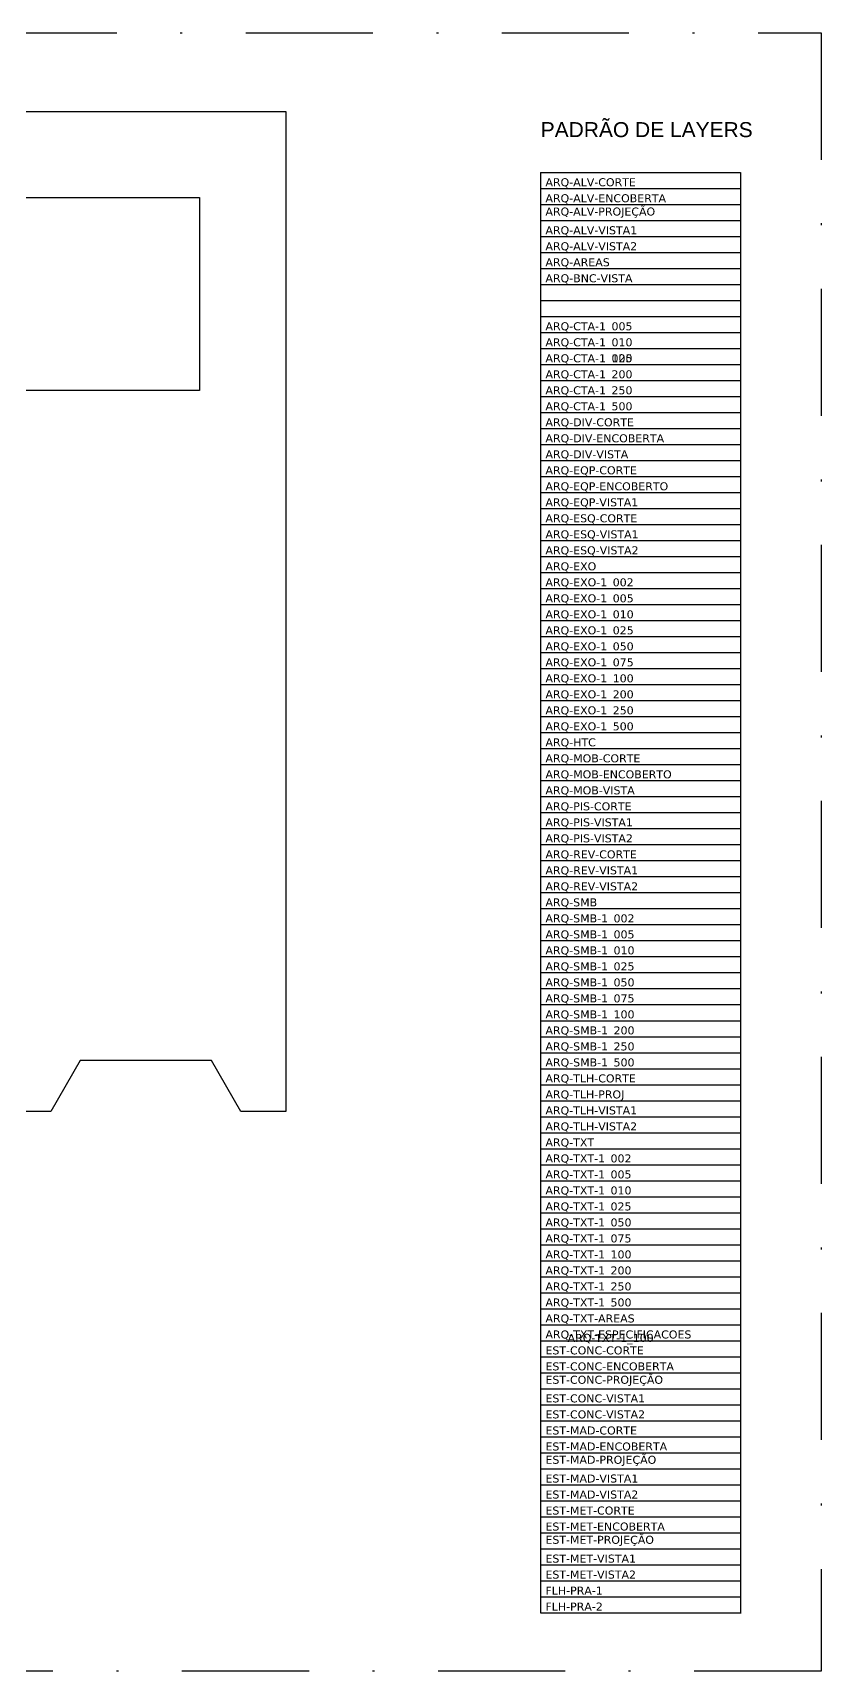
# Model space of a CAD drawing. Extents: x 12 to 194, y 116 to 198.
# Drawn here: x 154.8 to 194.2, y 116 to 197.9 of the extents above; entities that cross this region are included whole.
import ezdxf

# ---------------------------------------------------------------- set-up
doc = ezdxf.new("R2010")
doc.units = 0
doc.header["$LTSCALE"] = 0.005
for name, pattern in [('C5', [60, 50, -5, 0, -5]), ('CONTINU', [0]), ('DASHDOT', [25.4, 12.7, -6.35, 0, -6.35]), ('HIDDEN', [9.525, 6.35, -3.175]), ('TRAÇO-2PTOS_P', [0.625, 0.25, -0.125, 0, -0.125, 0, -0.125])]:
    doc.linetypes.add(name, pattern=pattern)
doc.layers.get('0').update_dxf_attribs({"linetype": 'CONTINUOUS'})
for name, color, linetype in [('A-01', 1, 'CONTINUOUS'), ('ARQ-ALV-CORTE', 5, 'CONTINUOUS'), ('ARQ-ALV-ENCOBERTA', 8, 'CONTINUOUS'), ('ARQ-ALV-PROJEÇÃO', 8, 'CONTINUOUS'), ('ARQ-ALV-VISTA1', 2, 'CONTINUOUS'), ('ARQ-ALV-VISTA2', 2, 'CONTINUOUS'), ('ARQ-AREAS', 7, 'CONTINUOUS'), ('ARQ-BNC-VISTA', 1, 'CONTINUOUS'), ('ARQ-CTA-1_005', 1, 'C5'), ('ARQ-CTA-1_010', 1, 'C5'), ('ARQ-CTA-1_025', 1, 'CONTINUOUS'), ('ARQ-CTA-1_100', 1, 'CONTINUOUS'), ('ARQ-CTA-1_200', 1, 'C5'), ('ARQ-CTA-1_250', 1, 'CONTINUOUS'), ('ARQ-CTA-1_500', 1, 'CONTINUOUS'), ('ARQ-DIV-CORTE', 2, 'CONTINUOUS'), ('ARQ-DIV-ENCOBERTA', 8, 'CONTINUOUS'), ('ARQ-DIV-VISTA', 1, 'CONTINUOUS'), ('ARQ-EQP-CORTE', 2, 'CONTINUOUS'), ('ARQ-EQP-ENCOBERTO', 8, 'CONTINUOUS'), ('ARQ-EQP-VISTA', 1, 'CONTINUOUS'), ('ARQ-ESQ-CORTE', 3, 'CONTINUOUS'), ('ARQ-ESQ-VISTA1', 2, 'CONTINUOUS'), ('ARQ-ESQ-VISTA2', 1, 'CONTINUOUS'), ('ARQ-EXO', 251, 'C5'), ('ARQ-EXO-1_002', 251, 'C5'), ('ARQ-EXO-1_005', 251, 'C5'), ('ARQ-EXO-1_010', 251, 'C5'), ('ARQ-EXO-1_025', 251, 'C5'), ('ARQ-EXO-1_050', 251, 'C5'), ('ARQ-EXO-1_100', 251, 'C5'), ('ARQ-EXO-1_200', 251, 'C5'), ('ARQ-EXO-1_250', 251, 'C5'), ('ARQ-EXO-1_500', 251, 'C5'), ('ARQ-HTC', 9, 'CONTINUOUS'), ('ARQ-MOB-CORTE', 2, 'CONTINUOUS'), ('ARQ-MOB-ENCOBERTO', 8, 'HIDDEN'), ('ARQ-MOB-VISTA', 1, 'CONTINU'), ('ARQ-PIS-CORTE', 2, 'CONTINUOUS'), ('ARQ-PIS-VISTA1', 1, 'CONTINUOUS'), ('ARQ-PIS-VISTA2', 2, 'CONTINUOUS'), ('ARQ-REV-CORTE', 3, 'CONTINUOUS'), ('ARQ-REV-VISTA1', 30, 'CONTINUOUS'), ('ARQ-REV-VISTA2', 30, 'CONTINUOUS'), ('ARQ-SMB', 1, 'CONTINUOUS'), ('ARQ-SMB-1_002', 1, 'CONTINUOUS'), ('ARQ-SMB-1_005', 1, 'CONTINU'), ('ARQ-SMB-1_010', 1, 'CONTINUOUS'), ('ARQ-SMB-1_025', 1, 'CONTINUOUS'), ('ARQ-SMB-1_050', 1, 'CONTINUOUS'), ('ARQ-SMB-1_100', 1, 'CONTINUOUS'), ('ARQ-SMB-1_200', 1, 'CONTINUOUS'), ('ARQ-SMB-1_250', 1, 'CONTINUOUS'), ('ARQ-SMB-1_500', 1, 'CONTINUOUS'), ('ARQ-TLH-CORTE', 4, 'CONTINUOUS'), ('ARQ-TLH-PROJ', 8, 'TRAÇO-2PTOS_P'), ('ARQ-TLH-VISTA1', 2, 'CONTINUOUS'), ('ARQ-TLH-VISTA2', 1, 'CONTINUOUS'), ('ARQ-TXT', 2, 'CONTINUOUS'), ('ARQ-TXT-1_002', 2, 'CONTINUOUS'), ('ARQ-TXT-1_005', 2, 'CONTINUOUS'), ('ARQ-TXT-1_010', 2, 'CONTINUOUS'), ('ARQ-TXT-1_025', 6, 'CONTINUOUS'), ('ARQ-TXT-1_050', 2, 'CONTINUOUS'), ('ARQ-TXT-1_075', 2, 'CONTINUOUS'), ('ARQ-TXT-1_100', 2, 'CONTINUOUS'), ('ARQ-TXT-1_200', 2, 'CONTINUOUS'), ('ARQ-TXT-1_250', 2, 'CONTINUOUS'), ('ARQ-TXT-1_500', 2, 'CONTINUOUS'), ('ARQ-TXT-AREAS', 2, 'CONTINUOUS'), ('ARQ-TXT-ESPECIFICACOES', 2, 'CONTINUOUS'), ('EST-CONC-CORTE', 6, 'CONTINUOUS'), ('EST-CONC-ENCOBERTA', 9, 'CONTINUOUS'), ('EST-CONC-PROJEÇÃO', 252, 'CONTINUOUS'), ('EST-CONC-VISTA1', 3, 'CONTINUOUS'), ('EST-CONC-VISTA2', 2, 'CONTINUOUS'), ('EST-MAD-CORTE', 4, 'CONTINUOUS'), ('EST-MAD-ENCOBERTA', 9, 'CONTINUOUS'), ('EST-MAD-PROJEÇÃO', 251, 'CONTINUOUS'), ('EST-MAD-VISTA1', 2, 'CONTINUOUS'), ('EST-MAD-VISTA2', 1, 'CONTINUOUS'), ('EST-MET-CORTE', 5, 'CONTINUOUS'), ('EST-MET-ENCOBERTA', 9, 'CONTINUOUS'), ('EST-MET-PROJEÇÃO', 253, 'CONTINUOUS'), ('EST-MET-VISTA1', 1, 'CONTINUOUS'), ('EST-MET-VISTA2', 8, 'CONTINUOUS'), ('FLH-PRA-01', 1, 'CONTINUOUS'), ('FLH-PRA-02', 6, 'CONTINUOUS')]:
    doc.layers.add(name, color=color, linetype=linetype)
doc.styles.add('ESC-50-A20', font='arial.ttf', dxfattribs={"height": 0.1})
doc.styles.get("Standard").update_dxf_attribs({"font": 'simplex.shx'})

msp = doc.modelspace()

# ---------------------------------------------------------------- linework, layer by layer
at = {"color": 251}
for p, q in [((180.166, 190.9), (190.166, 190.9)), ((180.166, 190.9), (180.166, 118.9)), ((190.166, 190.9), (190.166, 118.867)), ((180.166, 190.1), (190.166, 190.1)), ((180.166, 189.3), (190.166, 189.3)), ((180.166, 188.5), (190.166, 188.5)), ((180.166, 187.7), (190.166, 187.7)), ((180.166, 186.9), (190.166, 186.9)), ((180.166, 186.1), (190.166, 186.1)), ((180.166, 185.3), (190.166, 185.3)), ((180.166, 184.5), (190.166, 184.5)), ((180.166, 183.7), (190.166, 183.7)), ((180.166, 182.9), (190.166, 182.9)), ((180.166, 182.1), (190.166, 182.1)), ((180.166, 181.3), (190.166, 181.3)), ((180.166, 180.5), (190.166, 180.5)), ((180.166, 179.7), (190.166, 179.7)), ((180.166, 178.9), (190.166, 178.9)), ((180.166, 178.1), (190.166, 178.1)), ((180.166, 177.3), (190.166, 177.3)), ((180.166, 176.5), (190.166, 176.5)), ((180.166, 175.7), (190.166, 175.7)), ((180.166, 174.9), (190.166, 174.9)), ((180.166, 174.1), (190.166, 174.1)), ((180.166, 173.3), (190.166, 173.3)), ((180.166, 172.5), (190.166, 172.5)), ((180.166, 171.7), (190.166, 171.7)), ((180.166, 170.9), (190.166, 170.9)), ((180.166, 170.1), (190.166, 170.1)), ((180.166, 169.3), (190.166, 169.3)), ((180.166, 168.5), (190.166, 168.5)), ((180.166, 167.7), (190.166, 167.7)), ((180.166, 166.9), (190.166, 166.9)), ((180.166, 166.1), (190.166, 166.1)), ((180.166, 165.3), (190.166, 165.3)), ((180.166, 164.5), (190.166, 164.5)), ((180.166, 163.7), (190.166, 163.7)), ((180.166, 162.9), (190.166, 162.9)), ((180.166, 162.1), (190.166, 162.1)), ((180.166, 161.3), (190.166, 161.3)), ((180.166, 160.5), (190.166, 160.5)), ((180.166, 159.7), (190.166, 159.7)), ((180.166, 158.9), (190.166, 158.9)), ((180.166, 158.1), (190.166, 158.1)), ((180.166, 157.3), (190.166, 157.3)), ((180.166, 156.5), (190.166, 156.5)), ((180.166, 155.7), (190.166, 155.7)), ((180.166, 154.9), (190.166, 154.9)), ((180.166, 154.1), (190.166, 154.1)), ((180.166, 153.3), (190.166, 153.3)), ((180.166, 152.5), (190.166, 152.5)), ((180.166, 151.7), (190.166, 151.7)), ((180.166, 150.9), (190.166, 150.9)), ((180.166, 150.1), (190.166, 150.1)), ((180.166, 149.3), (190.166, 149.3)), ((180.166, 148.5), (190.166, 148.5)), ((180.166, 147.7), (190.166, 147.7)), ((180.166, 146.9), (190.166, 146.9)), ((180.166, 146.1), (190.166, 146.1)), ((180.166, 145.3), (190.166, 145.3)), ((180.166, 144.5), (190.166, 144.5)), ((180.166, 143.7), (190.166, 143.7)), ((180.166, 142.9), (190.166, 142.9)), ((180.166, 142.1), (190.166, 142.1)), ((180.166, 141.3), (190.166, 141.3)), ((180.166, 140.5), (190.166, 140.5)), ((180.166, 139.7), (190.166, 139.7)), ((180.166, 138.9), (190.166, 138.9)), ((180.166, 138.1), (190.166, 138.1)), ((180.166, 137.3), (190.166, 137.3)), ((180.166, 136.5), (190.166, 136.5)), ((180.166, 135.7), (190.166, 135.7)), ((180.166, 134.9), (190.166, 134.9)), ((180.166, 134.1), (190.166, 134.1)), ((180.166, 133.3), (190.166, 133.3)), ((180.166, 132.5), (190.166, 132.5)), ((180.166, 131.7), (190.166, 131.7)), ((180.166, 130.9), (190.166, 130.9)), ((180.166, 130.1), (190.166, 130.1)), ((180.166, 129.3), (190.166, 129.3)), ((180.166, 128.5), (190.166, 128.5)), ((180.166, 127.7), (190.166, 127.7)), ((180.166, 126.9), (190.166, 126.9)), ((180.166, 126.1), (190.166, 126.1)), ((180.166, 125.3), (190.166, 125.3)), ((180.166, 124.5), (190.166, 124.5)), ((180.166, 123.7), (190.166, 123.7)), ((180.166, 122.9), (190.166, 122.9)), ((180.166, 122.1), (190.166, 122.1)), ((180.166, 121.3), (190.166, 121.3)), ((180.166, 120.5), (190.166, 120.5)), ((180.166, 119.7), (190.166, 119.7)), ((180.166, 118.9), (190.166, 118.9))]:
    msp.add_line(p, q, dxfattribs=at)
at = {"linetype": 'DASHDOT', "ltscale": 100}
msp.add_lwpolyline([(11.841, 197.887), (194.2, 197.887), (194.2, 115.977), (11.841, 115.977)], close=True, dxfattribs=at)
at = {"layer": 'A-01', "color": 3}
msp.add_lwpolyline([(127.691, 143.959), (87.441, 143.959), (87.441, 193.959), (167.441, 193.959), (167.441, 143.959), (165.191, 143.959), (163.72, 146.506), (157.162, 146.506), (155.691, 143.959), (139.591, 143.959), (138.12, 146.506), (129.162, 146.506), (127.691, 143.959)], dxfattribs=at)
msp.add_lwpolyline([(104.13, 189.659), (163.13, 189.659), (163.13, 180.009), (104.13, 180.009)], close=True, dxfattribs=at)

# ---------------------------------------------------------------- texts
at = {"layer": 'ARQ-ALV-CORTE', "insert": (180.416, 190.614), "char_height": 0.4, "attachment_point": 1}
msp.add_mtext_dynamic_manual_height_columns('{\\fVerdana|b0|i0|c0|p34;ARQ-ALV-CORTE}', width=14.41568, gutter_width=12.5, heights=[0], dxfattribs=at)
at = {"layer": 'ARQ-ALV-ENCOBERTA', "insert": (180.416, 189.814), "char_height": 0.4, "attachment_point": 1}
msp.add_mtext_dynamic_manual_height_columns('{\\fVerdana|b0|i0|c0|p34;ARQ-ALV-ENCOBERTA}', width=14.41568, gutter_width=12.5, heights=[0], dxfattribs=at)
at = {"layer": 'ARQ-ALV-PROJEÇÃO', "insert": (180.416, 189.149), "char_height": 0.4, "attachment_point": 1}
msp.add_mtext_dynamic_manual_height_columns('{\\fVerdana|b0|i0|c0|p34;ARQ-ALV-PROJEÇÃO}', width=14.41568, gutter_width=12.5, heights=[0], dxfattribs=at)
at = {"layer": 'ARQ-ALV-VISTA1', "insert": (180.416, 188.214), "char_height": 0.4, "attachment_point": 1}
msp.add_mtext_dynamic_manual_height_columns('{\\fVerdana|b0|i0|c0|p34;ARQ-ALV-VISTA1}', width=14.41568, gutter_width=12.5, heights=[0], dxfattribs=at)
at = {"layer": 'ARQ-ALV-VISTA2', "insert": (180.416, 187.414), "char_height": 0.4, "attachment_point": 1}
msp.add_mtext_dynamic_manual_height_columns('{\\fVerdana|b0|i0|c0|p34;ARQ-ALV-VISTA2}', width=14.41568, gutter_width=12.5, heights=[0], dxfattribs=at)
at = {"layer": 'ARQ-AREAS', "insert": (180.416, 186.614), "char_height": 0.4, "attachment_point": 1}
msp.add_mtext_dynamic_manual_height_columns('{\\fVerdana|b0|i0|c0|p34;ARQ-AREAS}', width=14.41568, gutter_width=12.5, heights=[0], dxfattribs=at)
at = {"layer": 'ARQ-BNC-VISTA', "insert": (180.416, 185.814), "char_height": 0.4, "attachment_point": 1}
msp.add_mtext_dynamic_manual_height_columns('{\\fVerdana|b0|i0|c0|p34;ARQ-BNC-VISTA}', width=14.41568, gutter_width=12.5, heights=[0], dxfattribs=at)
at = {"layer": 'ARQ-CTA-1_005', "insert": (180.416, 183.414), "char_height": 0.4, "attachment_point": 1}
msp.add_mtext_dynamic_manual_height_columns('{\\fVerdana|b0|i0|c0|p34;ARQ-CTA-1_005}', width=14.41568, gutter_width=12.5, heights=[0], dxfattribs=at)
at = {"layer": 'ARQ-CTA-1_010', "insert": (180.416, 182.614), "char_height": 0.4, "attachment_point": 1}
msp.add_mtext_dynamic_manual_height_columns('{\\fVerdana|b0|i0|c0|p34;ARQ-CTA-1_010}', width=14.41568, gutter_width=12.5, heights=[0], dxfattribs=at)
at = {"layer": 'ARQ-CTA-1_025', "insert": (180.416, 181.814), "char_height": 0.4, "attachment_point": 1}
msp.add_mtext_dynamic_manual_height_columns('{\\fVerdana|b0|i0|c0|p34;ARQ-CTA-1_025}', width=14.41568, gutter_width=12.5, heights=[0], dxfattribs=at)
at = {"layer": 'ARQ-CTA-1_100', "insert": (180.416, 181.814), "char_height": 0.4, "attachment_point": 1}
msp.add_mtext_dynamic_manual_height_columns('{\\fVerdana|b0|i0|c0|p34;ARQ-CTA-1_100}', width=14.41568, gutter_width=12.5, heights=[0], dxfattribs=at)
at = {"layer": 'ARQ-CTA-1_200', "insert": (180.416, 181.014), "char_height": 0.4, "attachment_point": 1}
msp.add_mtext_dynamic_manual_height_columns('{\\fVerdana|b0|i0|c0|p34;ARQ-CTA-1_200}', width=14.41568, gutter_width=12.5, heights=[0], dxfattribs=at)
at = {"layer": 'ARQ-CTA-1_250', "insert": (180.416, 180.214), "char_height": 0.4, "attachment_point": 1}
msp.add_mtext_dynamic_manual_height_columns('{\\fVerdana|b0|i0|c0|p34;ARQ-CTA-1_250}', width=14.41568, gutter_width=12.5, heights=[0], dxfattribs=at)
at = {"layer": 'ARQ-CTA-1_500', "insert": (180.416, 179.414), "char_height": 0.4, "attachment_point": 1}
msp.add_mtext_dynamic_manual_height_columns('{\\fVerdana|b0|i0|c0|p34;ARQ-CTA-1_500}', width=14.41568, gutter_width=12.5, heights=[0], dxfattribs=at)
at = {"layer": 'ARQ-DIV-CORTE', "insert": (180.416, 178.614), "char_height": 0.4, "attachment_point": 1}
msp.add_mtext_dynamic_manual_height_columns('{\\fVerdana|b0|i0|c0|p34;ARQ-DIV-CORTE}', width=14.41568, gutter_width=12.5, heights=[0], dxfattribs=at)
at = {"layer": 'ARQ-DIV-ENCOBERTA', "insert": (180.416, 177.814), "char_height": 0.4, "attachment_point": 1}
msp.add_mtext_dynamic_manual_height_columns('{\\fVerdana|b0|i0|c0|p34;ARQ-DIV-ENCOBERTA}', width=14.41568, gutter_width=12.5, heights=[0], dxfattribs=at)
at = {"layer": 'ARQ-DIV-VISTA', "insert": (180.416, 177.014), "char_height": 0.4, "attachment_point": 1}
msp.add_mtext_dynamic_manual_height_columns('{\\fVerdana|b0|i0|c0|p34;ARQ-DIV-VISTA}', width=14.41568, gutter_width=12.5, heights=[0], dxfattribs=at)
at = {"layer": 'ARQ-EQP-CORTE', "insert": (180.416, 176.214), "char_height": 0.4, "attachment_point": 1}
msp.add_mtext_dynamic_manual_height_columns('{\\fVerdana|b0|i0|c0|p34;ARQ-EQP-CORTE}', width=14.41568, gutter_width=12.5, heights=[0], dxfattribs=at)
at = {"layer": 'ARQ-EQP-ENCOBERTO', "insert": (180.416, 175.414), "char_height": 0.4, "attachment_point": 1}
msp.add_mtext_dynamic_manual_height_columns('{\\fVerdana|b0|i0|c0|p34;ARQ-EQP-ENCOBERTO}', width=14.41568, gutter_width=12.5, heights=[0], dxfattribs=at)
at = {"layer": 'ARQ-EQP-VISTA', "insert": (180.416, 174.614), "char_height": 0.4, "attachment_point": 1}
msp.add_mtext_dynamic_manual_height_columns('{\\fVerdana|b0|i0|c0|p34;ARQ-EQP-VISTA1}', width=14.41568, gutter_width=12.5, heights=[0], dxfattribs=at)
at = {"layer": 'ARQ-ESQ-CORTE', "insert": (180.416, 173.814), "char_height": 0.4, "attachment_point": 1}
msp.add_mtext_dynamic_manual_height_columns('{\\fVerdana|b0|i0|c0|p34;ARQ-ESQ-CORTE}', width=9.75, gutter_width=12.5, heights=[0], dxfattribs=at)
at = {"layer": 'ARQ-ESQ-VISTA1', "insert": (180.416, 173.014), "char_height": 0.4, "attachment_point": 1}
msp.add_mtext_dynamic_manual_height_columns('{\\fVerdana|b0|i0|c0|p34;ARQ-ESQ-VISTA1}', width=9.75, gutter_width=12.5, heights=[0], dxfattribs=at)
at = {"layer": 'ARQ-ESQ-VISTA2', "insert": (180.416, 172.214), "char_height": 0.4, "attachment_point": 1}
msp.add_mtext_dynamic_manual_height_columns('{\\fVerdana|b0|i0|c0|p34;ARQ-ESQ-VISTA2}', width=14.41568, gutter_width=12.5, heights=[0], dxfattribs=at)
at = {"layer": 'ARQ-EXO', "insert": (180.416, 171.414), "char_height": 0.4, "attachment_point": 1}
msp.add_mtext_dynamic_manual_height_columns('{\\fVerdana|b0|i0|c0|p34;ARQ-EXO}', width=14.41568, gutter_width=12.5, heights=[0], dxfattribs=at)
at = {"layer": 'ARQ-EXO-1_002', "insert": (180.416, 170.614), "char_height": 0.4, "attachment_point": 1}
msp.add_mtext_dynamic_manual_height_columns('{\\fVerdana|b0|i0|c0|p34;ARQ-EXO-1_002}', width=14.41568, gutter_width=12.5, heights=[0], dxfattribs=at)
at = {"layer": 'ARQ-EXO-1_005', "insert": (180.416, 169.814), "char_height": 0.4, "attachment_point": 1}
msp.add_mtext_dynamic_manual_height_columns('{\\fVerdana|b0|i0|c0|p34;ARQ-EXO-1_005}', width=14.41568, gutter_width=12.5, heights=[0], dxfattribs=at)
at = {"layer": 'ARQ-EXO-1_010', "insert": (180.416, 169.014), "char_height": 0.4, "attachment_point": 1}
msp.add_mtext_dynamic_manual_height_columns('{\\fVerdana|b0|i0|c0|p34;ARQ-EXO-1_010}', width=14.41568, gutter_width=12.5, heights=[0], dxfattribs=at)
at = {"layer": 'ARQ-EXO-1_025', "insert": (180.416, 168.214), "char_height": 0.4, "attachment_point": 1}
msp.add_mtext_dynamic_manual_height_columns('{\\fVerdana|b0|i0|c0|p34;ARQ-EXO-1_025}', width=14.41568, gutter_width=12.5, heights=[0], dxfattribs=at)
at = {"layer": 'ARQ-EXO-1_050', "char_height": 0.4, "attachment_point": 1}
for s, insert in [('{\\fVerdana|b0|i0|c0|p34;ARQ-EXO-1_050}', (180.416, 167.414)), ('{\\fVerdana|b0|i0|c0|p34;ARQ-EXO-1_075}', (180.416, 166.614))]:
    msp.add_mtext_dynamic_manual_height_columns(s, width=14.41568, gutter_width=12.5, heights=[0], dxfattribs=dict(at, insert=insert))
at = {"layer": 'ARQ-EXO-1_100', "insert": (180.416, 165.814), "char_height": 0.4, "attachment_point": 1}
msp.add_mtext_dynamic_manual_height_columns('{\\fVerdana|b0|i0|c0|p34;ARQ-EXO-1_100}', width=14.41568, gutter_width=12.5, heights=[0], dxfattribs=at)
at = {"layer": 'ARQ-EXO-1_200', "insert": (180.416, 165.014), "char_height": 0.4, "attachment_point": 1}
msp.add_mtext_dynamic_manual_height_columns('{\\fVerdana|b0|i0|c0|p34;ARQ-EXO-1_200}', width=14.41568, gutter_width=12.5, heights=[0], dxfattribs=at)
at = {"layer": 'ARQ-EXO-1_250', "insert": (180.416, 164.214), "char_height": 0.4, "attachment_point": 1}
msp.add_mtext_dynamic_manual_height_columns('{\\fVerdana|b0|i0|c0|p34;ARQ-EXO-1_250}', width=14.41568, gutter_width=12.5, heights=[0], dxfattribs=at)
at = {"layer": 'ARQ-EXO-1_500', "insert": (180.416, 163.414), "char_height": 0.4, "attachment_point": 1}
msp.add_mtext_dynamic_manual_height_columns('{\\fVerdana|b0|i0|c0|p34;ARQ-EXO-1_500}', width=14.41568, gutter_width=12.5, heights=[0], dxfattribs=at)
at = {"layer": 'ARQ-HTC', "insert": (180.416, 162.614), "char_height": 0.4, "attachment_point": 1}
msp.add_mtext_dynamic_manual_height_columns('{\\fVerdana|b0|i0|c0|p34;ARQ-HTC}', width=14.41568, gutter_width=12.5, heights=[0], dxfattribs=at)
at = {"layer": 'ARQ-MOB-CORTE', "insert": (180.416, 161.814), "char_height": 0.4, "attachment_point": 1}
msp.add_mtext_dynamic_manual_height_columns('{\\fVerdana|b0|i0|c0|p34;ARQ-MOB-CORTE}', width=14.41568, gutter_width=12.5, heights=[0], dxfattribs=at)
at = {"layer": 'ARQ-MOB-ENCOBERTO', "insert": (180.416, 161.014), "char_height": 0.4, "attachment_point": 1}
msp.add_mtext_dynamic_manual_height_columns('{\\fVerdana|b0|i0|c0|p34;ARQ-MOB-ENCOBERTO}', width=14.41568, gutter_width=12.5, heights=[0], dxfattribs=at)
at = {"layer": 'ARQ-MOB-VISTA', "insert": (180.416, 160.214), "char_height": 0.4, "attachment_point": 1}
msp.add_mtext_dynamic_manual_height_columns('{\\fVerdana|b0|i0|c0|p34;ARQ-MOB-VISTA}', width=14.41568, gutter_width=12.5, heights=[0], dxfattribs=at)
at = {"layer": 'ARQ-PIS-CORTE', "insert": (180.416, 159.414), "char_height": 0.4, "attachment_point": 1}
msp.add_mtext_dynamic_manual_height_columns('{\\fVerdana|b0|i0|c0|p34;ARQ-PIS-CORTE}', width=14.41568, gutter_width=12.5, heights=[0], dxfattribs=at)
at = {"layer": 'ARQ-PIS-VISTA1', "insert": (180.416, 158.614), "char_height": 0.4, "attachment_point": 1}
msp.add_mtext_dynamic_manual_height_columns('{\\fVerdana|b0|i0|c0|p34;ARQ-PIS-VISTA1}', width=14.41568, gutter_width=12.5, heights=[0], dxfattribs=at)
at = {"layer": 'ARQ-PIS-VISTA2', "insert": (180.416, 157.814), "char_height": 0.4, "attachment_point": 1}
msp.add_mtext_dynamic_manual_height_columns('{\\fVerdana|b0|i0|c0|p34;ARQ-PIS-VISTA2}', width=14.41568, gutter_width=12.5, heights=[0], dxfattribs=at)
at = {"layer": 'ARQ-REV-CORTE', "insert": (180.416, 157.014), "char_height": 0.4, "attachment_point": 1}
msp.add_mtext_dynamic_manual_height_columns('{\\fVerdana|b0|i0|c0|p34;ARQ-REV-CORTE}', width=14.41568, gutter_width=12.5, heights=[0], dxfattribs=at)
at = {"layer": 'ARQ-REV-VISTA1', "insert": (180.416, 156.214), "char_height": 0.4, "attachment_point": 1}
msp.add_mtext_dynamic_manual_height_columns('{\\fVerdana|b0|i0|c0|p34;ARQ-REV-VISTA1}', width=14.41568, gutter_width=12.5, heights=[0], dxfattribs=at)
at = {"layer": 'ARQ-REV-VISTA2', "insert": (180.416, 155.414), "char_height": 0.4, "attachment_point": 1}
msp.add_mtext_dynamic_manual_height_columns('{\\fVerdana|b0|i0|c0|p34;ARQ-REV-VISTA2}', width=14.41568, gutter_width=12.5, heights=[0], dxfattribs=at)
at = {"layer": 'ARQ-SMB', "insert": (180.416, 154.614), "char_height": 0.4, "attachment_point": 1}
msp.add_mtext_dynamic_manual_height_columns('{\\fVerdana|b0|i0|c0|p34;ARQ-SMB}', width=14.41568, gutter_width=12.5, heights=[0], dxfattribs=at)
at = {"layer": 'ARQ-SMB-1_002', "insert": (180.416, 153.814), "char_height": 0.4, "attachment_point": 1}
msp.add_mtext_dynamic_manual_height_columns('{\\fVerdana|b0|i0|c0|p34;ARQ-SMB-1_002}', width=14.41568, gutter_width=12.5, heights=[0], dxfattribs=at)
at = {"layer": 'ARQ-SMB-1_005', "insert": (180.416, 153.014), "char_height": 0.4, "attachment_point": 1}
msp.add_mtext_dynamic_manual_height_columns('{\\fVerdana|b0|i0|c0|p34;ARQ-SMB-1_005}', width=14.41568, gutter_width=12.5, heights=[0], dxfattribs=at)
at = {"layer": 'ARQ-SMB-1_010', "insert": (180.416, 152.214), "char_height": 0.4, "attachment_point": 1}
msp.add_mtext_dynamic_manual_height_columns('{\\fVerdana|b0|i0|c0|p34;ARQ-SMB-1_010}', width=14.41568, gutter_width=12.5, heights=[0], dxfattribs=at)
at = {"layer": 'ARQ-SMB-1_025', "insert": (180.416, 151.414), "char_height": 0.4, "attachment_point": 1}
msp.add_mtext_dynamic_manual_height_columns('{\\fVerdana|b0|i0|c0|p34;ARQ-SMB-1_025}', width=14.41568, gutter_width=12.5, heights=[0], dxfattribs=at)
at = {"layer": 'ARQ-SMB-1_050', "char_height": 0.4, "attachment_point": 1}
for s, insert in [('{\\fVerdana|b0|i0|c0|p34;ARQ-SMB-1_050}', (180.416, 150.614)), ('{\\fVerdana|b0|i0|c0|p34;ARQ-SMB-1_075}', (180.416, 149.814))]:
    msp.add_mtext_dynamic_manual_height_columns(s, width=14.41568, gutter_width=12.5, heights=[0], dxfattribs=dict(at, insert=insert))
at = {"layer": 'ARQ-SMB-1_100', "insert": (180.416, 149.014), "char_height": 0.4, "attachment_point": 1}
msp.add_mtext_dynamic_manual_height_columns('{\\fVerdana|b0|i0|c0|p34;ARQ-SMB-1_100}', width=14.41568, gutter_width=12.5, heights=[0], dxfattribs=at)
at = {"layer": 'ARQ-SMB-1_200', "insert": (180.416, 148.214), "char_height": 0.4, "attachment_point": 1}
msp.add_mtext_dynamic_manual_height_columns('{\\fVerdana|b0|i0|c0|p34;ARQ-SMB-1_200}', width=14.41568, gutter_width=12.5, heights=[0], dxfattribs=at)
at = {"layer": 'ARQ-SMB-1_250', "insert": (180.416, 147.414), "char_height": 0.4, "attachment_point": 1}
msp.add_mtext_dynamic_manual_height_columns('{\\fVerdana|b0|i0|c0|p34;ARQ-SMB-1_250}', width=14.41568, gutter_width=12.5, heights=[0], dxfattribs=at)
at = {"layer": 'ARQ-SMB-1_500', "insert": (180.416, 146.614), "char_height": 0.4, "attachment_point": 1}
msp.add_mtext_dynamic_manual_height_columns('{\\fVerdana|b0|i0|c0|p34;ARQ-SMB-1_500}', width=14.41568, gutter_width=12.5, heights=[0], dxfattribs=at)
at = {"layer": 'ARQ-TLH-CORTE', "insert": (180.416, 145.814), "char_height": 0.4, "attachment_point": 1}
msp.add_mtext_dynamic_manual_height_columns('{\\fVerdana|b0|i0|c0|p34;ARQ-TLH-CORTE}', width=14.41568, gutter_width=12.5, heights=[0], dxfattribs=at)
at = {"layer": 'ARQ-TLH-PROJ', "insert": (180.416, 145.014), "char_height": 0.4, "attachment_point": 1}
msp.add_mtext_dynamic_manual_height_columns('{\\fVerdana|b0|i0|c0|p34;ARQ-TLH-PROJ}', width=14.41568, gutter_width=12.5, heights=[0], dxfattribs=at)
at = {"layer": 'ARQ-TLH-VISTA1', "insert": (180.416, 144.214), "char_height": 0.4, "attachment_point": 1}
msp.add_mtext_dynamic_manual_height_columns('{\\fVerdana|b0|i0|c0|p34;ARQ-TLH-VISTA1}', width=14.41568, gutter_width=12.5, heights=[0], dxfattribs=at)
at = {"layer": 'ARQ-TLH-VISTA2', "insert": (180.416, 143.414), "char_height": 0.4, "attachment_point": 1}
msp.add_mtext_dynamic_manual_height_columns('{\\fVerdana|b0|i0|c0|p34;ARQ-TLH-VISTA2}', width=14.41568, gutter_width=12.5, heights=[0], dxfattribs=at)
at = {"layer": 'ARQ-TXT', "insert": (180.18, 193.42), "char_height": 0.75, "attachment_point": 1, "style": 'ESC-50-A20'}
msp.add_mtext_dynamic_manual_height_columns('PADRÃO DE LAYERS', width=12.96658, gutter_width=12.5, heights=[0], dxfattribs=at)
at = {"layer": 'ARQ-TXT', "insert": (180.416, 142.614), "char_height": 0.4, "attachment_point": 1}
msp.add_mtext_dynamic_manual_height_columns('{\\fVerdana|b0|i0|c0|p34;ARQ-TXT}', width=14.41568, gutter_width=12.5, heights=[0], dxfattribs=at)
at = {"layer": 'ARQ-TXT-1_002', "insert": (180.416, 141.814), "char_height": 0.4, "attachment_point": 1}
msp.add_mtext_dynamic_manual_height_columns('{\\fVerdana|b0|i0|c0|p34;ARQ-TXT-1_002}', width=14.41568, gutter_width=12.5, heights=[0], dxfattribs=at)
at = {"layer": 'ARQ-TXT-1_005', "insert": (180.416, 141.014), "char_height": 0.4, "attachment_point": 1}
msp.add_mtext_dynamic_manual_height_columns('{\\fVerdana|b0|i0|c0|p34;ARQ-TXT-1_005}', width=14.41568, gutter_width=12.5, heights=[0], dxfattribs=at)
at = {"layer": 'ARQ-TXT-1_010', "insert": (180.416, 140.214), "char_height": 0.4, "attachment_point": 1}
msp.add_mtext_dynamic_manual_height_columns('{\\fVerdana|b0|i0|c0|p34;ARQ-TXT-1_010}', width=14.41568, gutter_width=12.5, heights=[0], dxfattribs=at)
at = {"layer": 'ARQ-TXT-1_025', "insert": (180.416, 139.414), "char_height": 0.4, "attachment_point": 1}
msp.add_mtext_dynamic_manual_height_columns('{\\fVerdana|b0|i0|c0|p34;ARQ-TXT-1_025}', width=14.41568, gutter_width=12.5, heights=[0], dxfattribs=at)
at = {"layer": 'ARQ-TXT-1_050', "insert": (180.416, 138.614), "char_height": 0.4, "attachment_point": 1}
msp.add_mtext_dynamic_manual_height_columns('{\\fVerdana|b0|i0|c0|p34;ARQ-TXT-1_050}', width=14.41568, gutter_width=12.5, heights=[0], dxfattribs=at)
at = {"layer": 'ARQ-TXT-1_075', "insert": (180.416, 137.814), "char_height": 0.4, "attachment_point": 1}
msp.add_mtext_dynamic_manual_height_columns('{\\fVerdana|b0|i0|c0|p34;ARQ-TXT-1_075}', width=14.41568, gutter_width=12.5, heights=[0], dxfattribs=at)
at = {"layer": 'ARQ-TXT-1_100', "char_height": 0.4, "attachment_point": 1}
for insert in [(180.416, 137.014), (181.524, 132.842)]:
    msp.add_mtext_dynamic_manual_height_columns('{\\fVerdana|b0|i0|c0|p34;ARQ-TXT-1_100}', width=14.41568, gutter_width=12.5, heights=[0], dxfattribs=dict(at, insert=insert))
at = {"layer": 'ARQ-TXT-1_200', "insert": (180.416, 136.214), "char_height": 0.4, "attachment_point": 1}
msp.add_mtext_dynamic_manual_height_columns('{\\fVerdana|b0|i0|c0|p34;ARQ-TXT-1_200}', width=14.41568, gutter_width=12.5, heights=[0], dxfattribs=at)
at = {"layer": 'ARQ-TXT-1_250', "insert": (180.416, 135.414), "char_height": 0.4, "attachment_point": 1}
msp.add_mtext_dynamic_manual_height_columns('{\\fVerdana|b0|i0|c0|p34;ARQ-TXT-1_250}', width=14.41568, gutter_width=12.5, heights=[0], dxfattribs=at)
at = {"layer": 'ARQ-TXT-1_500', "insert": (180.416, 134.614), "char_height": 0.4, "attachment_point": 1}
msp.add_mtext_dynamic_manual_height_columns('{\\fVerdana|b0|i0|c0|p34;ARQ-TXT-1_500}', width=14.41568, gutter_width=12.5, heights=[0], dxfattribs=at)
at = {"layer": 'ARQ-TXT-AREAS', "insert": (180.416, 133.814), "char_height": 0.4, "attachment_point": 1}
msp.add_mtext_dynamic_manual_height_columns('{\\fVerdana|b0|i0|c0|p34;ARQ-TXT-AREAS}', width=14.41568, gutter_width=12.5, heights=[0], dxfattribs=at)
at = {"layer": 'ARQ-TXT-ESPECIFICACOES', "insert": (180.416, 133.014), "char_height": 0.4, "attachment_point": 1}
msp.add_mtext_dynamic_manual_height_columns('{\\fVerdana|b0|i0|c0|p34;ARQ-TXT-ESPECIFICACOES}', width=14.41568, gutter_width=12.5, heights=[0], dxfattribs=at)
at = {"layer": 'EST-CONC-CORTE', "insert": (180.416, 132.217), "char_height": 0.4, "attachment_point": 1}
msp.add_mtext_dynamic_manual_height_columns('{\\fVerdana|b0|i0|c0|p34;EST-CONC-CORTE}', width=14.41568, gutter_width=12.5, heights=[0], dxfattribs=at)
at = {"layer": 'EST-CONC-ENCOBERTA', "insert": (180.416, 131.417), "char_height": 0.4, "attachment_point": 1}
msp.add_mtext_dynamic_manual_height_columns('{\\fVerdana|b0|i0|c0|p34;EST-CONC-ENCOBERTA}', width=14.41568, gutter_width=12.5, heights=[0], dxfattribs=at)
at = {"layer": 'EST-CONC-PROJEÇÃO', "insert": (180.416, 130.749), "char_height": 0.4, "attachment_point": 1}
msp.add_mtext_dynamic_manual_height_columns('{\\fVerdana|b0|i0|c0|p34;EST-CONC-PROJEÇÃO}', width=14.41568, gutter_width=12.5, heights=[0], dxfattribs=at)
at = {"layer": 'EST-CONC-VISTA1', "insert": (180.416, 129.817), "char_height": 0.4, "attachment_point": 1}
msp.add_mtext_dynamic_manual_height_columns('{\\fVerdana|b0|i0|c0|p34;EST-CONC-VISTA1}', width=14.41568, gutter_width=12.5, heights=[0], dxfattribs=at)
at = {"layer": 'EST-CONC-VISTA2', "insert": (180.416, 129.017), "char_height": 0.4, "attachment_point": 1}
msp.add_mtext_dynamic_manual_height_columns('{\\fVerdana|b0|i0|c0|p34;EST-CONC-VISTA2}', width=14.41568, gutter_width=12.5, heights=[0], dxfattribs=at)
at = {"layer": 'EST-MAD-CORTE', "insert": (180.416, 128.213), "char_height": 0.4, "attachment_point": 1}
msp.add_mtext_dynamic_manual_height_columns('{\\fVerdana|b0|i0|c0|p34;EST-MAD-CORTE}', width=14.41568, gutter_width=12.5, heights=[0], dxfattribs=at)
at = {"layer": 'EST-MAD-ENCOBERTA', "insert": (180.416, 127.413), "char_height": 0.4, "attachment_point": 1}
msp.add_mtext_dynamic_manual_height_columns('{\\fVerdana|b0|i0|c0|p34;EST-MAD-ENCOBERTA}', width=14.41568, gutter_width=12.5, heights=[0], dxfattribs=at)
at = {"layer": 'EST-MAD-PROJEÇÃO', "insert": (180.416, 126.749), "char_height": 0.4, "attachment_point": 1}
msp.add_mtext_dynamic_manual_height_columns('{\\fVerdana|b0|i0|c0|p34;EST-MAD-PROJEÇÃO}', width=14.41568, gutter_width=12.5, heights=[0], dxfattribs=at)
at = {"layer": 'EST-MAD-VISTA1', "insert": (180.416, 125.811), "char_height": 0.4, "attachment_point": 1}
msp.add_mtext_dynamic_manual_height_columns('{\\fVerdana|b0|i0|c0|p34;EST-MAD-VISTA1}', width=14.41568, gutter_width=12.5, heights=[0], dxfattribs=at)
at = {"layer": 'EST-MAD-VISTA2', "insert": (180.416, 125.012), "char_height": 0.4, "attachment_point": 1}
msp.add_mtext_dynamic_manual_height_columns('{\\fVerdana|b0|i0|c0|p34;EST-MAD-VISTA2}', width=14.41568, gutter_width=12.5, heights=[0], dxfattribs=at)
at = {"layer": 'EST-MET-CORTE', "insert": (180.416, 124.21), "char_height": 0.4, "attachment_point": 1}
msp.add_mtext_dynamic_manual_height_columns('{\\fVerdana|b0|i0|c0|p34;EST-MET-CORTE}', width=14.41568, gutter_width=12.5, heights=[0], dxfattribs=at)
at = {"layer": 'EST-MET-ENCOBERTA', "insert": (180.416, 123.41), "char_height": 0.4, "attachment_point": 1}
msp.add_mtext_dynamic_manual_height_columns('{\\fVerdana|b0|i0|c0|p34;EST-MET-ENCOBERTA}', width=14.41568, gutter_width=12.5, heights=[0], dxfattribs=at)
at = {"layer": 'EST-MET-PROJEÇÃO', "insert": (180.416, 122.749), "char_height": 0.4, "attachment_point": 1}
msp.add_mtext_dynamic_manual_height_columns('{\\fVerdana|b0|i0|c0|p34;EST-MET-PROJEÇÃO}', width=14.41568, gutter_width=12.5, heights=[0], dxfattribs=at)
at = {"layer": 'EST-MET-VISTA1', "insert": (180.416, 121.808), "char_height": 0.4, "attachment_point": 1}
msp.add_mtext_dynamic_manual_height_columns('{\\fVerdana|b0|i0|c0|p34;EST-MET-VISTA1}', width=14.41568, gutter_width=12.5, heights=[0], dxfattribs=at)
at = {"layer": 'EST-MET-VISTA2', "insert": (180.416, 121.009), "char_height": 0.4, "attachment_point": 1}
msp.add_mtext_dynamic_manual_height_columns('{\\fVerdana|b0|i0|c0|p34;EST-MET-VISTA2}', width=14.41568, gutter_width=12.5, heights=[0], dxfattribs=at)
at = {"layer": 'FLH-PRA-01', "insert": (180.416, 120.208), "char_height": 0.4, "attachment_point": 1}
msp.add_mtext_dynamic_manual_height_columns('{\\fVerdana|b0|i0|c0|p34;FLH-PRA-1}', width=14.41568, gutter_width=12.5, heights=[0], dxfattribs=at)
at = {"layer": 'FLH-PRA-02', "insert": (180.416, 119.409), "char_height": 0.4, "attachment_point": 1}
msp.add_mtext_dynamic_manual_height_columns('{\\fVerdana|b0|i0|c0|p34;FLH-PRA-2}', width=14.41568, gutter_width=12.5, heights=[0], dxfattribs=at)

doc.saveas('drawing.dxf')
